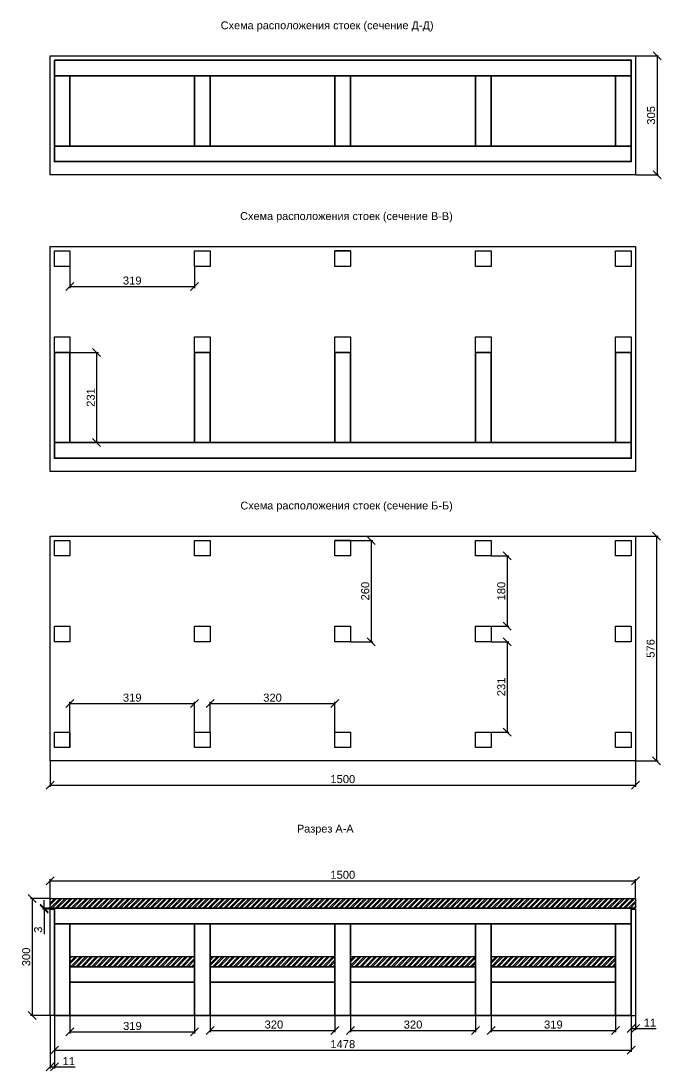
# Model space of a CAD drawing. Header units: millimetres. Extents: x 98348 to 106428, y 184127 to 187088.
# Drawn here: x 101298 to 102938, y 184127 to 186817 of the extents above; entities that cross this region are included whole.
import ezdxf

# ---------------------------------------------------------------- set-up
doc = ezdxf.new("R2010")
doc.units = ezdxf.units.MM
for name, color, linetype in [('Доска МПК 11х145х3000', 32, 'Continuous'), ('Заливка доски', 32, 'Continuous'), ('Размеры', 140, 'Continuous'), ('Ступень СМ305', 52, 'Continuous')]:
    doc.layers.add(name, color=color, linetype=linetype)
doc.layers.add('Профиль 40x40', color=7, linetype='Continuous', lineweight=35)
doc.styles.get("Standard").update_dxf_attribs({"font": 'arial.ttf'})
doc.dimstyles.new('Копия Аннотативный', dxfattribs={"dimscale": 0, "dimtxt": 20.5, "dimasz": 20.5, "dimexe": 4.25, "dimexo": 0.625, "dimgap": 4.625, "dimtad": 1, "dimtxsty": 'Standard', "dimblk": 'OBLIQUE', "dimcen": 20.5, "dimclrd": 4, "dimclrt": 4, "dimadec": 0, "dimazin": 0, "dimtfac": 1, "dimtmove": 0, "dimatfit": 3, "dimfxl": 1, "dimtfillclr": 4, "dimarcsym": 0})

# ---------------------------------------------------------------- blocks, each defined once
blk = doc.blocks.new('_Oblique')
at = {"color": 0, "linetype": 'ByBlock', "lineweight": -2}
blk.add_line((-0.5, -0.5), (0.5, 0.5), dxfattribs=at)
blk = doc.blocks.new('*D144')
at = {"layer": 'Defpoints', "color": 0, "transparency": 16777216}
for p in [(102872.9, 184614.3), (101372.9, 184569.1), (102872.9, 184569.1)]:
    blk.add_point(p, dxfattribs=at)
at = {"layer": 'Размеры', "color": 0, "lineweight": -2, "transparency": 16777216}
for p, q in [((101372.9, 184569.8), (101372.9, 184618.5)), ((102872.9, 184569.8), (102872.9, 184618.5))]:
    blk.add_line(p, q, dxfattribs=at)
at = {"layer": 'Размеры', "color": 4, "lineweight": -2, "transparency": 16777216}
blk.add_line((101372.9, 184614.3), (102872.9, 184614.3), dxfattribs=at)
at = {"layer": 'Размеры', "color": 4, "lineweight": -2, "transparency": 16777216, "xscale": 20.5, "yscale": 20.5, "zscale": 20.5, "rotation": 180}
blk.add_blockref('_Oblique', (101372.9, 184614.3), dxfattribs=at)
at = {"layer": 'Размеры', "color": 4, "lineweight": -2, "transparency": 16777216, "xscale": 20.5, "yscale": 20.5, "zscale": 20.5}
blk.add_blockref('_Oblique', (102872.9, 184614.3), dxfattribs=at)
at = {"layer": 'Размеры', "color": 4, "transparency": 16777216, "insert": (102122.9, 184629.4), "char_height": 20.5, "attachment_point": 5}
blk.add_mtext('1500', dxfattribs=at)
blk = doc.blocks.new('*D145')
at = {"layer": 'Defpoints', "color": 0, "transparency": 16777216}
for p in [(101372.9, 184569.1), (101327, 184269.1), (101372.9, 184269.1)]:
    blk.add_point(p, dxfattribs=at)
at = {"layer": 'Размеры', "color": 0, "lineweight": -2, "transparency": 16777216}
for p, q in [((101372.3, 184569.1), (101322.7, 184569.1)), ((101372.3, 184269.1), (101322.7, 184269.1))]:
    blk.add_line(p, q, dxfattribs=at)
at = {"layer": 'Размеры', "color": 4, "lineweight": -2, "transparency": 16777216}
blk.add_line((101327, 184569.1), (101327, 184269.1), dxfattribs=at)
at = {"layer": 'Размеры', "color": 4, "lineweight": -2, "transparency": 16777216, "xscale": 20.5, "yscale": 20.5, "zscale": 20.5}
for p, rotation in [((101327, 184569.1), 90), ((101327, 184269.1), 270)]:
    blk.add_blockref('_Oblique', p, dxfattribs=dict(at, rotation=rotation))
at = {"layer": 'Размеры', "color": 4, "transparency": 16777216, "insert": (101311.9, 184419.1), "char_height": 20.5, "attachment_point": 5, "rotation": 90}
blk.add_mtext('300', dxfattribs=at)
blk = doc.blocks.new('*D146')
at = {"layer": 'Defpoints', "color": 0, "transparency": 16777216}
for p in [(101372.9, 184269.1), (101383.9, 184269.1), (101383.9, 184137.2)]:
    blk.add_point(p, dxfattribs=at)
at = {"layer": 'Размеры', "color": 0, "lineweight": -2, "transparency": 16777216}
for p, q in [((101372.9, 184268.5), (101372.9, 184132.9)), ((101383.9, 184268.5), (101383.9, 184132.9))]:
    blk.add_line(p, q, dxfattribs=at)
at = {"layer": 'Размеры', "color": 4, "lineweight": -2, "transparency": 16777216}
for p, q in [((101372.9, 184137.2), (101383.9, 184137.2)), ((101383.9, 184137.2), (101437.1, 184137.2))]:
    blk.add_line(p, q, dxfattribs=at)
at = {"layer": 'Размеры', "color": 4, "lineweight": -2, "transparency": 16777216, "xscale": 20.5, "yscale": 20.5, "zscale": 20.5, "rotation": 180}
blk.add_blockref('_Oblique', (101372.9, 184137.2), dxfattribs=at)
at = {"layer": 'Размеры', "color": 4, "lineweight": -2, "transparency": 16777216, "xscale": 20.5, "yscale": 20.5, "zscale": 20.5}
blk.add_blockref('_Oblique', (101383.9, 184137.2), dxfattribs=at)
at = {"layer": 'Размеры', "color": 4, "transparency": 16777216, "insert": (101420.8, 184152.1), "char_height": 20.5, "attachment_point": 5}
blk.add_mtext('11', dxfattribs=at)
blk = doc.blocks.new('*D147')
at = {"layer": 'Defpoints', "color": 0, "transparency": 16777216}
for p in [(101357.6, 184541.1), (101372.9, 184544.1), (101372.9, 184541.1)]:
    blk.add_point(p, dxfattribs=at)
at = {"layer": 'Размеры', "color": 4, "lineweight": -2, "transparency": 16777216}
for p, q in [((101357.6, 184544.1), (101357.6, 184564.6)), ((101357.6, 184544.1), (101357.6, 184541.1)), ((101357.6, 184541.1), (101357.6, 184477.5))]:
    blk.add_line(p, q, dxfattribs=at)
at = {"layer": 'Размеры', "color": 0, "lineweight": -2, "transparency": 16777216}
for p, q in [((101372.3, 184544.1), (101353.4, 184544.1)), ((101372.3, 184541.1), (101353.4, 184541.1))]:
    blk.add_line(p, q, dxfattribs=at)
at = {"layer": 'Размеры', "color": 4, "lineweight": -2, "transparency": 16777216, "xscale": 20.5, "yscale": 20.5, "zscale": 20.5}
for p, rotation in [((101357.6, 184544.1), 270), ((101357.6, 184541.1), 90)]:
    blk.add_blockref('_Oblique', p, dxfattribs=dict(at, rotation=rotation))
at = {"layer": 'Размеры', "color": 4, "transparency": 16777216, "insert": (101342.5, 184488.8), "char_height": 20.5, "attachment_point": 5, "rotation": 90}
blk.add_mtext('3', dxfattribs=at)
blk = doc.blocks.new('*D148')
at = {"layer": 'Defpoints', "color": 0, "transparency": 16777216}
for p in [(102861.9, 184269.1), (102872.9, 184269.1), (102872.9, 184235.8)]:
    blk.add_point(p, dxfattribs=at)
at = {"layer": 'Размеры', "color": 0, "lineweight": -2, "transparency": 16777216}
for p, q in [((102861.9, 184268.5), (102861.9, 184231.5)), ((102872.9, 184268.5), (102872.9, 184231.5))]:
    blk.add_line(p, q, dxfattribs=at)
at = {"layer": 'Размеры', "color": 4, "lineweight": -2, "transparency": 16777216}
for p, q in [((102861.9, 184235.8), (102872.9, 184235.8)), ((102872.9, 184235.8), (102926.1, 184235.8))]:
    blk.add_line(p, q, dxfattribs=at)
at = {"layer": 'Размеры', "color": 4, "lineweight": -2, "transparency": 16777216, "xscale": 20.5, "yscale": 20.5, "zscale": 20.5, "rotation": 180}
blk.add_blockref('_Oblique', (102861.9, 184235.8), dxfattribs=at)
at = {"layer": 'Размеры', "color": 4, "lineweight": -2, "transparency": 16777216, "xscale": 20.5, "yscale": 20.5, "zscale": 20.5}
blk.add_blockref('_Oblique', (102872.9, 184235.8), dxfattribs=at)
at = {"layer": 'Размеры', "color": 4, "transparency": 16777216, "insert": (102909.8, 184250.7), "char_height": 20.5, "attachment_point": 5}
blk.add_mtext('11', dxfattribs=at)
blk = doc.blocks.new('*D149')
at = {"layer": 'Defpoints', "color": 0, "transparency": 16777216}
for p in [(101423.9, 184269.1), (101742.9, 184269.1), (101742.9, 184227)]:
    blk.add_point(p, dxfattribs=at)
at = {"layer": 'Размеры', "color": 0, "lineweight": -2, "transparency": 16777216}
for p, q in [((101423.9, 184268.5), (101423.9, 184222.7)), ((101742.9, 184268.5), (101742.9, 184222.7))]:
    blk.add_line(p, q, dxfattribs=at)
at = {"layer": 'Размеры', "color": 4, "lineweight": -2, "transparency": 16777216}
blk.add_line((101423.9, 184227), (101742.9, 184227), dxfattribs=at)
at = {"layer": 'Размеры', "color": 4, "lineweight": -2, "transparency": 16777216, "xscale": 20.5, "yscale": 20.5, "zscale": 20.5, "rotation": 180}
blk.add_blockref('_Oblique', (101423.9, 184227), dxfattribs=at)
at = {"layer": 'Размеры', "color": 4, "lineweight": -2, "transparency": 16777216, "xscale": 20.5, "yscale": 20.5, "zscale": 20.5}
blk.add_blockref('_Oblique', (101742.9, 184227), dxfattribs=at)
at = {"layer": 'Размеры', "color": 4, "transparency": 16777216, "insert": (101583.9, 184242.1), "char_height": 20.5, "attachment_point": 5}
blk.add_mtext('319', dxfattribs=at)
blk = doc.blocks.new('*D150')
at = {"layer": 'Defpoints', "color": 0, "transparency": 16777216}
for p in [(101782.9, 184269.1), (102102.9, 184269.1), (102102.9, 184230.7)]:
    blk.add_point(p, dxfattribs=at)
at = {"layer": 'Размеры', "color": 0, "lineweight": -2, "transparency": 16777216}
for p, q in [((101782.9, 184268.5), (101782.9, 184226.5)), ((102102.9, 184268.5), (102102.9, 184226.5))]:
    blk.add_line(p, q, dxfattribs=at)
at = {"layer": 'Размеры', "color": 4, "lineweight": -2, "transparency": 16777216}
blk.add_line((101782.9, 184230.7), (102102.9, 184230.7), dxfattribs=at)
at = {"layer": 'Размеры', "color": 4, "lineweight": -2, "transparency": 16777216, "xscale": 20.5, "yscale": 20.5, "zscale": 20.5, "rotation": 180}
blk.add_blockref('_Oblique', (101782.9, 184230.7), dxfattribs=at)
at = {"layer": 'Размеры', "color": 4, "lineweight": -2, "transparency": 16777216, "xscale": 20.5, "yscale": 20.5, "zscale": 20.5}
blk.add_blockref('_Oblique', (102102.9, 184230.7), dxfattribs=at)
at = {"layer": 'Размеры', "color": 4, "transparency": 16777216, "insert": (101946.4, 184245.8), "char_height": 20.5, "attachment_point": 5}
blk.add_mtext('320', dxfattribs=at)
blk = doc.blocks.new('*D151')
at = {"layer": 'Defpoints', "color": 0, "transparency": 16777216}
for p in [(102142.9, 184269.1), (102462.9, 184269.1), (102462.9, 184230.7)]:
    blk.add_point(p, dxfattribs=at)
at = {"layer": 'Размеры', "color": 0, "lineweight": -2, "transparency": 16777216}
for p, q in [((102142.9, 184268.5), (102142.9, 184226.5)), ((102462.9, 184268.5), (102462.9, 184226.5))]:
    blk.add_line(p, q, dxfattribs=at)
at = {"layer": 'Размеры', "color": 4, "lineweight": -2, "transparency": 16777216}
blk.add_line((102142.9, 184230.7), (102462.9, 184230.7), dxfattribs=at)
at = {"layer": 'Размеры', "color": 4, "lineweight": -2, "transparency": 16777216, "xscale": 20.5, "yscale": 20.5, "zscale": 20.5, "rotation": 180}
blk.add_blockref('_Oblique', (102142.9, 184230.7), dxfattribs=at)
at = {"layer": 'Размеры', "color": 4, "lineweight": -2, "transparency": 16777216, "xscale": 20.5, "yscale": 20.5, "zscale": 20.5}
blk.add_blockref('_Oblique', (102462.9, 184230.7), dxfattribs=at)
at = {"layer": 'Размеры', "color": 4, "transparency": 16777216, "insert": (102302.9, 184245.8), "char_height": 20.5, "attachment_point": 5}
blk.add_mtext('320', dxfattribs=at)
blk = doc.blocks.new('*D152')
at = {"layer": 'Defpoints', "color": 0, "transparency": 16777216}
for p in [(102502.9, 184269.1), (102821.9, 184269.1), (102821.9, 184230.7)]:
    blk.add_point(p, dxfattribs=at)
at = {"layer": 'Размеры', "color": 0, "lineweight": -2, "transparency": 16777216}
for p, q in [((102502.9, 184268.5), (102502.9, 184226.5)), ((102821.9, 184268.5), (102821.9, 184226.5))]:
    blk.add_line(p, q, dxfattribs=at)
at = {"layer": 'Размеры', "color": 4, "lineweight": -2, "transparency": 16777216}
blk.add_line((102502.9, 184230.7), (102821.9, 184230.7), dxfattribs=at)
at = {"layer": 'Размеры', "color": 4, "lineweight": -2, "transparency": 16777216, "xscale": 20.5, "yscale": 20.5, "zscale": 20.5, "rotation": 180}
blk.add_blockref('_Oblique', (102502.9, 184230.7), dxfattribs=at)
at = {"layer": 'Размеры', "color": 4, "lineweight": -2, "transparency": 16777216, "xscale": 20.5, "yscale": 20.5, "zscale": 20.5}
blk.add_blockref('_Oblique', (102821.9, 184230.7), dxfattribs=at)
at = {"layer": 'Размеры', "color": 4, "transparency": 16777216, "insert": (102662.4, 184245.8), "char_height": 20.5, "attachment_point": 5}
blk.add_mtext('319', dxfattribs=at)
blk = doc.blocks.new('*D159')
at = {"layer": 'Defpoints', "color": 0, "transparency": 16777216}
for p in [(102502.9, 185446.3), (102502.9, 185266.3), (102544.1, 185266.3)]:
    blk.add_point(p, dxfattribs=at)
at = {"layer": 'Размеры', "color": 0, "lineweight": -2, "transparency": 16777216}
for p, q in [((102503.5, 185446.3), (102548.4, 185446.3)), ((102503.5, 185266.3), (102548.4, 185266.3))]:
    blk.add_line(p, q, dxfattribs=at)
at = {"layer": 'Размеры', "color": 4, "lineweight": -2, "transparency": 16777216}
blk.add_line((102544.1, 185446.3), (102544.1, 185266.3), dxfattribs=at)
at = {"layer": 'Размеры', "color": 4, "lineweight": -2, "transparency": 16777216, "xscale": 20.5, "yscale": 20.5, "zscale": 20.5}
for p, rotation in [((102544.1, 185446.3), 90), ((102544.1, 185266.3), 270)]:
    blk.add_blockref('_Oblique', p, dxfattribs=dict(at, rotation=rotation))
at = {"layer": 'Размеры', "color": 4, "transparency": 16777216, "insert": (102529, 185356.3), "char_height": 20.5, "attachment_point": 5, "rotation": 90}
blk.add_mtext('180', dxfattribs=at)
blk = doc.blocks.new('*D160')
at = {"layer": 'Defpoints', "color": 0, "transparency": 16777216}
for p in [(102142.9, 185486.3), (102142.9, 185226.3), (102195.5, 185226.3)]:
    blk.add_point(p, dxfattribs=at)
at = {"layer": 'Размеры', "color": 0, "lineweight": -2, "transparency": 16777216}
for p, q in [((102143.5, 185486.3), (102199.7, 185486.3)), ((102143.5, 185226.3), (102199.7, 185226.3))]:
    blk.add_line(p, q, dxfattribs=at)
at = {"layer": 'Размеры', "color": 4, "lineweight": -2, "transparency": 16777216}
blk.add_line((102195.5, 185486.3), (102195.5, 185226.3), dxfattribs=at)
at = {"layer": 'Размеры', "color": 4, "lineweight": -2, "transparency": 16777216, "xscale": 20.5, "yscale": 20.5, "zscale": 20.5}
for p, rotation in [((102195.5, 185486.3), 90), ((102195.5, 185226.3), 270)]:
    blk.add_blockref('_Oblique', p, dxfattribs=dict(at, rotation=rotation))
at = {"layer": 'Размеры', "color": 4, "transparency": 16777216, "insert": (102180.4, 185356.3), "char_height": 20.5, "attachment_point": 5, "rotation": 90}
blk.add_mtext('260', dxfattribs=at)
blk = doc.blocks.new('*D161')
at = {"layer": 'Defpoints', "color": 0, "transparency": 16777216}
for p in [(102502.9, 185226.3), (102502.9, 184995.3), (102544.1, 184995.3)]:
    blk.add_point(p, dxfattribs=at)
at = {"layer": 'Размеры', "color": 0, "lineweight": -2, "transparency": 16777216}
for p, q in [((102503.5, 185226.3), (102548.4, 185226.3)), ((102503.5, 184995.3), (102548.4, 184995.3))]:
    blk.add_line(p, q, dxfattribs=at)
at = {"layer": 'Размеры', "color": 4, "lineweight": -2, "transparency": 16777216}
blk.add_line((102544.1, 185226.3), (102544.1, 184995.3), dxfattribs=at)
at = {"layer": 'Размеры', "color": 4, "lineweight": -2, "transparency": 16777216, "xscale": 20.5, "yscale": 20.5, "zscale": 20.5}
for p, rotation in [((102544.1, 185226.3), 90), ((102544.1, 184995.3), 270)]:
    blk.add_blockref('_Oblique', p, dxfattribs=dict(at, rotation=rotation))
at = {"layer": 'Размеры', "color": 4, "transparency": 16777216, "insert": (102529, 185110.8), "char_height": 20.5, "attachment_point": 5, "rotation": 90}
blk.add_mtext('231', dxfattribs=at)
blk = doc.blocks.new('*D162')
at = {"layer": 'Defpoints', "color": 0, "transparency": 16777216}
for p in [(101742.9, 185068.1), (101423.9, 184955.3), (101742.9, 184955.3)]:
    blk.add_point(p, dxfattribs=at)
at = {"layer": 'Размеры', "color": 0, "lineweight": -2, "transparency": 16777216}
for p, q in [((101423.9, 184956), (101423.9, 185072.4)), ((101742.9, 184956), (101742.9, 185072.4))]:
    blk.add_line(p, q, dxfattribs=at)
at = {"layer": 'Размеры', "color": 4, "lineweight": -2, "transparency": 16777216}
blk.add_line((101423.9, 185068.1), (101742.9, 185068.1), dxfattribs=at)
at = {"layer": 'Размеры', "color": 4, "lineweight": -2, "transparency": 16777216, "xscale": 20.5, "yscale": 20.5, "zscale": 20.5, "rotation": 180}
blk.add_blockref('_Oblique', (101423.9, 185068.1), dxfattribs=at)
at = {"layer": 'Размеры', "color": 4, "lineweight": -2, "transparency": 16777216, "xscale": 20.5, "yscale": 20.5, "zscale": 20.5}
blk.add_blockref('_Oblique', (101742.9, 185068.1), dxfattribs=at)
at = {"layer": 'Размеры', "color": 4, "transparency": 16777216, "insert": (101583.4, 185083.2), "char_height": 20.5, "attachment_point": 5}
blk.add_mtext('319', dxfattribs=at)
blk = doc.blocks.new('*D163')
at = {"layer": 'Defpoints', "color": 0, "transparency": 16777216}
for p in [(102102.9, 185068.1), (101782.9, 184995.3), (102102.9, 184995.3)]:
    blk.add_point(p, dxfattribs=at)
at = {"layer": 'Размеры', "color": 0, "lineweight": -2, "transparency": 16777216}
for p, q in [((101782.9, 184996), (101782.9, 185072.4)), ((102102.9, 184996), (102102.9, 185072.4))]:
    blk.add_line(p, q, dxfattribs=at)
at = {"layer": 'Размеры', "color": 4, "lineweight": -2, "transparency": 16777216}
blk.add_line((101782.9, 185068.1), (102102.9, 185068.1), dxfattribs=at)
at = {"layer": 'Размеры', "color": 4, "lineweight": -2, "transparency": 16777216, "xscale": 20.5, "yscale": 20.5, "zscale": 20.5, "rotation": 180}
blk.add_blockref('_Oblique', (101782.9, 185068.1), dxfattribs=at)
at = {"layer": 'Размеры', "color": 4, "lineweight": -2, "transparency": 16777216, "xscale": 20.5, "yscale": 20.5, "zscale": 20.5}
blk.add_blockref('_Oblique', (102102.9, 185068.1), dxfattribs=at)
at = {"layer": 'Размеры', "color": 4, "transparency": 16777216, "insert": (101942.9, 185083.2), "char_height": 20.5, "attachment_point": 5}
blk.add_mtext('320', dxfattribs=at)
blk = doc.blocks.new('*D171')
at = {"layer": 'Defpoints', "color": 0, "transparency": 16777216}
for p in [(101383.9, 184269.1), (102861.9, 184269.1), (102861.9, 184180.5)]:
    blk.add_point(p, dxfattribs=at)
at = {"layer": 'Ступень СМ305', "color": 0, "lineweight": -2, "transparency": 16777216}
for p, q in [((101383.9, 184268.5), (101383.9, 184176.2)), ((102861.9, 184268.5), (102861.9, 184176.2))]:
    blk.add_line(p, q, dxfattribs=at)
at = {"layer": 'Ступень СМ305', "color": 4, "lineweight": -2, "transparency": 16777216}
blk.add_line((101383.9, 184180.5), (102861.9, 184180.5), dxfattribs=at)
at = {"layer": 'Ступень СМ305', "color": 4, "lineweight": -2, "transparency": 16777216, "xscale": 20.5, "yscale": 20.5, "zscale": 20.5, "rotation": 180}
blk.add_blockref('_Oblique', (101383.9, 184180.5), dxfattribs=at)
at = {"layer": 'Ступень СМ305', "color": 4, "lineweight": -2, "transparency": 16777216, "xscale": 20.5, "yscale": 20.5, "zscale": 20.5}
blk.add_blockref('_Oblique', (102861.9, 184180.5), dxfattribs=at)
at = {"layer": 'Ступень СМ305', "color": 4, "transparency": 16777216, "insert": (102122.9, 184195.6), "char_height": 20.5, "attachment_point": 5}
blk.add_mtext('1478', dxfattribs=at)
blk = doc.blocks.new('*D185')
at = {"layer": 'Defpoints', "color": 0, "transparency": 16777216}
for p in [(102872.9, 185497.3), (102872.9, 184921.3), (102926.8, 184921.3)]:
    blk.add_point(p, dxfattribs=at)
at = {"layer": 'Размеры', "color": 0, "lineweight": -2, "transparency": 16777216}
for p, q in [((102873.5, 185497.3), (102931.1, 185497.3)), ((102873.5, 184921.3), (102931.1, 184921.3))]:
    blk.add_line(p, q, dxfattribs=at)
at = {"layer": 'Размеры', "color": 4, "lineweight": -2, "transparency": 16777216}
blk.add_line((102926.8, 185497.3), (102926.8, 184921.3), dxfattribs=at)
at = {"layer": 'Размеры', "color": 4, "lineweight": -2, "transparency": 16777216, "xscale": 20.5, "yscale": 20.5, "zscale": 20.5}
for p, rotation in [((102926.8, 185497.3), 90), ((102926.8, 184921.3), 270)]:
    blk.add_blockref('_Oblique', p, dxfattribs=dict(at, rotation=rotation))
at = {"layer": 'Размеры', "color": 4, "transparency": 16777216, "insert": (102911.7, 185209.3), "char_height": 20.5, "attachment_point": 5, "rotation": 90}
blk.add_mtext('576', dxfattribs=at)
blk = doc.blocks.new('*D186')
at = {"layer": 'Defpoints', "color": 0, "transparency": 16777216}
for p in [(101372.9, 184921.3), (102872.9, 184921.3), (102872.9, 184859.5)]:
    blk.add_point(p, dxfattribs=at)
at = {"layer": 'Размеры', "color": 0, "lineweight": -2, "transparency": 16777216}
for p, q in [((101372.9, 184920.7), (101372.9, 184855.2)), ((102872.9, 184920.7), (102872.9, 184855.2))]:
    blk.add_line(p, q, dxfattribs=at)
at = {"layer": 'Размеры', "color": 4, "lineweight": -2, "transparency": 16777216}
blk.add_line((101372.9, 184859.5), (102872.9, 184859.5), dxfattribs=at)
at = {"layer": 'Размеры', "color": 4, "lineweight": -2, "transparency": 16777216, "xscale": 20.5, "yscale": 20.5, "zscale": 20.5, "rotation": 180}
blk.add_blockref('_Oblique', (101372.9, 184859.5), dxfattribs=at)
at = {"layer": 'Размеры', "color": 4, "lineweight": -2, "transparency": 16777216, "xscale": 20.5, "yscale": 20.5, "zscale": 20.5}
blk.add_blockref('_Oblique', (102872.9, 184859.5), dxfattribs=at)
at = {"layer": 'Размеры', "color": 4, "transparency": 16777216, "insert": (102122.9, 184874.6), "char_height": 20.5, "attachment_point": 5}
blk.add_mtext('1500', dxfattribs=at)
blk = doc.blocks.new('*D187')
at = {"layer": 'Defpoints', "color": 0, "transparency": 16777216}
for p in [(102872.9, 186727.6), (102872.9, 186422.6), (102927.9, 186422.6)]:
    blk.add_point(p, dxfattribs=at)
at = {"layer": 'Размеры', "color": 0, "lineweight": -2, "transparency": 16777216}
for p, q in [((102873.5, 186727.6), (102932.1, 186727.6)), ((102873.5, 186422.6), (102932.1, 186422.6))]:
    blk.add_line(p, q, dxfattribs=at)
at = {"layer": 'Размеры', "color": 4, "lineweight": -2, "transparency": 16777216}
blk.add_line((102927.9, 186727.6), (102927.9, 186422.6), dxfattribs=at)
at = {"layer": 'Размеры', "color": 4, "lineweight": -2, "transparency": 16777216, "xscale": 20.5, "yscale": 20.5, "zscale": 20.5}
for p, rotation in [((102927.9, 186727.6), 90), ((102927.9, 186422.6), 270)]:
    blk.add_blockref('_Oblique', p, dxfattribs=dict(at, rotation=rotation))
at = {"layer": 'Размеры', "color": 4, "transparency": 16777216, "insert": (102912.8, 186575.1), "char_height": 20.5, "attachment_point": 5, "rotation": 90}
blk.add_mtext('305', dxfattribs=at)
blk = doc.blocks.new('*D202')
at = {"layer": 'Defpoints', "color": 0, "transparency": 16777216}
for p in [(101423.9, 185967.9), (101423.9, 185736.9), (101492.3, 185736.9)]:
    blk.add_point(p, dxfattribs=at)
at = {"layer": 'Размеры', "color": 0, "lineweight": -2, "transparency": 16777216}
for p, q in [((101424.5, 185967.9), (101496.6, 185967.9)), ((101424.5, 185736.9), (101496.6, 185736.9))]:
    blk.add_line(p, q, dxfattribs=at)
at = {"layer": 'Размеры', "color": 4, "lineweight": -2, "transparency": 16777216}
blk.add_line((101492.3, 185967.9), (101492.3, 185736.9), dxfattribs=at)
at = {"layer": 'Размеры', "color": 4, "lineweight": -2, "transparency": 16777216, "xscale": 20.5, "yscale": 20.5, "zscale": 20.5}
for p, rotation in [((101492.3, 185967.9), 90), ((101492.3, 185736.9), 270)]:
    blk.add_blockref('_Oblique', p, dxfattribs=dict(at, rotation=rotation))
at = {"layer": 'Размеры', "color": 4, "transparency": 16777216, "insert": (101477.2, 185852.4), "char_height": 20.5, "attachment_point": 5, "rotation": 90}
blk.add_mtext('231', dxfattribs=at)
blk = doc.blocks.new('*D203')
at = {"layer": 'Defpoints', "color": 0, "transparency": 16777216}
for p in [(101423.9, 186187.9), (101742.9, 186187.9), (101742.9, 186136.7)]:
    blk.add_point(p, dxfattribs=at)
at = {"layer": 'Размеры', "color": 0, "lineweight": -2, "transparency": 16777216}
for p, q in [((101423.9, 186187.2), (101423.9, 186132.4)), ((101742.9, 186187.2), (101742.9, 186132.4))]:
    blk.add_line(p, q, dxfattribs=at)
at = {"layer": 'Размеры', "color": 4, "lineweight": -2, "transparency": 16777216}
blk.add_line((101423.9, 186136.7), (101742.9, 186136.7), dxfattribs=at)
at = {"layer": 'Размеры', "color": 4, "lineweight": -2, "transparency": 16777216, "xscale": 20.5, "yscale": 20.5, "zscale": 20.5, "rotation": 180}
blk.add_blockref('_Oblique', (101423.9, 186136.7), dxfattribs=at)
at = {"layer": 'Размеры', "color": 4, "lineweight": -2, "transparency": 16777216, "xscale": 20.5, "yscale": 20.5, "zscale": 20.5}
blk.add_blockref('_Oblique', (101742.9, 186136.7), dxfattribs=at)
at = {"layer": 'Размеры', "color": 4, "transparency": 16777216, "insert": (101583.4, 186151.8), "char_height": 20.5, "attachment_point": 5}
blk.add_mtext('319', dxfattribs=at)

msp = doc.modelspace()

# ---------------------------------------------------------------- hatches: boundary and pattern name
at = {"layer": 'Ступень СМ305'}
h = msp.add_hatch(dxfattribs=at)
h.set_pattern_fill('ANSI32', color=256, angle=180)
h.paths.add_polyline_path([(102872.907, 184569.141), (101372.907, 184569.141), (101372.907, 184544.141), (101383.907, 184544.141), (102861.907, 184544.141), (102872.907, 184544.141)])
h.paths.add_polyline_path([(102462.907, 184419.14), (102142.907, 184419.14), (102142.907, 184394.14), (102462.907, 184394.14)])
h.paths.add_polyline_path([(102821.907, 184419.14), (102502.907, 184419.14), (102502.907, 184394.14), (102821.907, 184394.14)])
h.paths.add_polyline_path([(102102.907, 184419.14), (101782.907, 184419.14), (101782.907, 184394.14), (102102.907, 184394.14)])
h.paths.add_polyline_path([(101742.907, 184419.14), (101423.907, 184419.14), (101423.907, 184394.14), (101742.907, 184394.14)])

# ---------------------------------------------------------------- linework, layer by layer
at = {"lineweight": 30}
for points in [[(101423.907, 185696.867), (101383.907, 185696.867), (101383.907, 185736.867), (101423.907, 185736.867)], [(101742.907, 185736.867), (101782.907, 185736.867)], [(102102.907, 185736.867), (102142.907, 185736.867)], [(102462.907, 185736.867), (102502.907, 185736.867)], [(102821.907, 185736.867), (102861.907, 185736.867), (102861.907, 185696.867), (102821.907, 185696.867)], [(101782.907, 185696.867), (101742.907, 185696.867)], [(102142.907, 185696.867), (102102.907, 185696.867)], [(102502.907, 185696.867), (102462.907, 185696.867)]]:
    msp.add_lwpolyline(points, dxfattribs=at)
for points in [[(101383.907, 185486.345), (101423.907, 185486.345), (101423.907, 185446.345), (101383.907, 185446.345)], [(101742.907, 185486.345), (101782.907, 185486.345), (101782.907, 185446.345), (101742.907, 185446.345)], [(102102.907, 185486.345), (102142.907, 185486.345), (102142.907, 185446.345), (102102.907, 185446.345)], [(102462.907, 185486.345), (102502.907, 185486.345), (102502.907, 185446.345), (102462.907, 185446.345)], [(102821.907, 185486.345), (102861.907, 185486.345), (102861.907, 185446.345), (102821.907, 185446.345)], [(101383.907, 185266.345), (101423.907, 185266.345), (101423.907, 185226.345), (101383.907, 185226.345)], [(101742.907, 185266.345), (101782.907, 185266.345), (101782.907, 185226.345), (101742.907, 185226.345)], [(102102.907, 185266.345), (102142.907, 185266.345), (102142.907, 185226.345), (102102.907, 185226.345)], [(102462.907, 185266.345), (102502.907, 185266.345), (102502.907, 185226.345), (102462.907, 185226.345)], [(102821.907, 185266.345), (102861.907, 185266.345), (102861.907, 185226.345), (102821.907, 185226.345)], [(101383.907, 184995.345), (101423.907, 184995.345), (101423.907, 184955.345), (101383.907, 184955.345)], [(101742.907, 184995.345), (101782.907, 184995.345), (101782.907, 184955.345), (101742.907, 184955.345)], [(102102.907, 184995.345), (102142.907, 184995.345), (102142.907, 184955.345), (102102.907, 184955.345)], [(102462.907, 184995.345), (102502.907, 184995.345), (102502.907, 184955.345), (102462.907, 184955.345)], [(102821.907, 184995.345), (102861.907, 184995.345), (102861.907, 184955.345), (102821.907, 184955.345)]]:
    msp.add_lwpolyline(points, close=True, dxfattribs=at)
at = {"layer": 'Доска МПК 11х145х3000'}
for p, q in [((101372.907, 184269.141), (101372.907, 184541.141)), ((101372.907, 184541.141), (101383.907, 184541.141)), ((102861.907, 184544.141), (102861.907, 184541.141)), ((102861.907, 184541.141), (102872.907, 184541.141)), ((102872.907, 184541.141), (102872.907, 184269.141))]:
    msp.add_line(p, q, dxfattribs=at)
at = {"layer": 'Заливка доски'}
for p, q in [((101383.907, 184269.141), (101372.907, 184269.141)), ((102861.907, 184269.141), (102872.907, 184269.141))]:
    msp.add_line(p, q, dxfattribs=at)
at = {"layer": 'Профиль 40x40'}
for p, q in [((101383.907, 184544.141), (102861.907, 184544.141)), ((102861.907, 184544.141), (102861.907, 184269.141)), ((101383.907, 184504.141), (102861.907, 184504.141)), ((101742.907, 184394.14), (101423.907, 184394.14)), ((102102.907, 184394.14), (101782.907, 184394.14)), ((102462.907, 184394.14), (102142.907, 184394.14)), ((102821.907, 184394.14), (102502.907, 184394.14)), ((101742.907, 184354.14), (101423.907, 184354.14)), ((102102.907, 184354.14), (101782.907, 184354.14)), ((102462.907, 184354.14), (102142.907, 184354.14)), ((102821.907, 184354.14), (102502.907, 184354.14)), ((101383.907, 184269.141), (102861.907, 184269.141))]:
    msp.add_line(p, q, dxfattribs=at)
for points in [[(101383.907, 186716.583), (102861.907, 186716.583), (102861.907, 186676.583), (101383.907, 186676.583)], [(101383.907, 186676.583), (101423.907, 186676.583), (101423.907, 186496.583), (101383.907, 186496.583)], [(101742.907, 186676.583), (101782.907, 186676.583), (101782.907, 186496.583), (101742.907, 186496.583)], [(102102.907, 186676.583), (102142.907, 186676.583), (102142.907, 186496.583), (102102.907, 186496.583)], [(102462.907, 186676.583), (102502.907, 186676.583), (102502.907, 186496.583), (102462.907, 186496.583)], [(102821.907, 186676.583), (102861.907, 186676.583), (102861.907, 186496.583), (102821.907, 186496.583)], [(101383.907, 186496.583), (102861.907, 186496.583), (102861.907, 186456.583), (101383.907, 186456.583)], [(101383.907, 185967.867), (101423.907, 185967.867), (101423.907, 185736.867), (101383.907, 185736.867)], [(101742.907, 185967.867), (101782.907, 185967.867), (101782.907, 185736.867), (101742.907, 185736.867)], [(102102.907, 185967.867), (102142.907, 185967.867), (102142.907, 185736.867), (102102.907, 185736.867)], [(102462.907, 185967.867), (102502.907, 185967.867), (102502.907, 185736.867), (102462.907, 185736.867)], [(102821.907, 185967.867), (102861.907, 185967.867), (102861.907, 185736.867), (102821.907, 185736.867)], [(101383.907, 185736.867), (102861.907, 185736.867), (102861.907, 185696.867), (101383.907, 185696.867)]]:
    msp.add_lwpolyline(points, close=True, dxfattribs=at)
at = {"layer": 'Профиль 40x40', "lineweight": 30}
for points in [[(101383.907, 186227.867), (101423.907, 186227.867), (101423.907, 186187.867), (101383.907, 186187.867)], [(101742.907, 186227.867), (101782.907, 186227.867), (101782.907, 186187.867), (101742.907, 186187.867)], [(102102.907, 186227.867), (102142.907, 186227.867), (102142.907, 186187.867), (102102.907, 186187.867)], [(102462.907, 186227.867), (102502.907, 186227.867), (102502.907, 186187.867), (102462.907, 186187.867)], [(102821.907, 186227.867), (102861.907, 186227.867), (102861.907, 186187.867), (102821.907, 186187.867)], [(101383.907, 186007.867), (101423.907, 186007.867), (101423.907, 185967.867), (101383.907, 185967.867)], [(101742.907, 186007.867), (101782.907, 186007.867), (101782.907, 185967.867), (101742.907, 185967.867)], [(102102.907, 186007.867), (102142.907, 186007.867), (102142.907, 185967.867), (102102.907, 185967.867)], [(102462.907, 186007.867), (102502.907, 186007.867), (102502.907, 185967.867), (102462.907, 185967.867)], [(102821.907, 186007.867), (102861.907, 186007.867), (102861.907, 185967.867), (102821.907, 185967.867)]]:
    msp.add_lwpolyline(points, close=True, dxfattribs=at)
at = {"layer": 'Профиль 40x40'}
for points in [[(102102.907, 186227.867), (102142.907, 186227.867)], [(102102.907, 185486.345), (102142.907, 185486.345)], [(101383.907, 184269.141), (101383.907, 184544.141), (102861.907, 184544.141), (102861.907, 184269.141)], [(101727.907, 184544.141), (101767.907, 184544.141)], [(102102.907, 184544.141), (102142.907, 184544.141)], [(102477.907, 184544.141), (102517.907, 184544.141)], [(101423.907, 184504.141), (101423.907, 184269.141)], [(101742.907, 184269.141), (101742.907, 184504.141)], [(101782.907, 184504.141), (101782.907, 184269.141)], [(102102.907, 184269.141), (102102.907, 184504.141)], [(102142.907, 184504.141), (102142.907, 184269.141)], [(102462.907, 184269.141), (102462.907, 184504.141)], [(102502.907, 184504.141), (102502.907, 184269.141)], [(102821.907, 184269.141), (102821.907, 184504.141)]]:
    msp.add_lwpolyline(points, dxfattribs=at)
at = {"layer": 'Размеры'}
msp.add_line((102502.907, 184504.141), (102182.907, 184504.141), dxfattribs=at)
for points in [[(101372.907, 186727.583), (102872.907, 186727.583), (102872.907, 186422.583), (101372.907, 186422.583)], [(101372.907, 186238.867), (102872.907, 186238.867), (102872.907, 185662.867), (101372.907, 185662.867)], [(101372.907, 185497.345), (102872.907, 185497.345), (102872.907, 184921.345), (101372.907, 184921.345)]]:
    msp.add_lwpolyline(points, close=True, dxfattribs=at)
at = {"layer": 'Ступень СМ305'}
for p, q in [((101372.907, 184544.141), (101372.907, 184569.141)), ((101372.907, 184569.141), (102872.907, 184569.141)), ((102872.907, 184569.141), (102872.907, 184544.141)), ((101372.907, 184544.141), (101383.907, 184544.141)), ((102872.907, 184544.141), (102861.907, 184544.141)), ((101742.907, 184419.14), (101423.907, 184419.14)), ((102102.907, 184419.14), (101782.907, 184419.14)), ((102462.907, 184419.14), (102142.907, 184419.14)), ((102821.907, 184419.14), (102502.907, 184419.14))]:
    msp.add_line(p, q, dxfattribs=at)

# ---------------------------------------------------------------- texts
at = {"layer": 'Размеры', "color": 2, "char_height": 20, "attachment_point": 3}
for s, insert in [('Схема расположения стоек (сечение Д-Д)', (102355.492, 186815.762)), ('Схема расположения стоек (сечение В-В)', (102404.694, 186327.047)), ('Схема расположения стоек (сечение Б-Б)', (102404.694, 185585.524)), ('Разрез А-А', (102150.615, 184757.707))]:
    msp.add_mtext(s, dxfattribs=dict(at, insert=insert))

# ---------------------------------------------------------------- dimensions: what is measured, and where the dimension line sits
at = {"layer": 'Размеры'}
for base, p1, p2, picture, middle in [((102927.895, 186422.583), (102872.907, 186727.583), (102872.907, 186422.583), '*D187', (102912.796, 186575.083)), ((102926.839, 184921.345), (102872.907, 185497.345), (102872.907, 184921.345), '*D185', (102911.747, 185209.345)), ((102195.475, 185226.345), (102142.907, 185486.345), (102142.907, 185226.345), '*D160', (102180.383, 185356.345)), ((102544.109, 185266.345), (102502.907, 185446.345), (102502.907, 185266.345), '*D159', (102529.017, 185356.345)), ((102544.109, 184995.345), (102502.907, 185226.345), (102502.907, 184995.345), '*D161', (102529.01, 185110.845)), ((101326.999, 184269.141), (101372.907, 184569.141), (101372.907, 184269.141), '*D145', (101311.9, 184419.141)), ((101357.607, 184541.141), (101372.907, 184544.141), (101372.907, 184541.141), '*D147', (101342.508, 184488.804))]:
    dim = msp.add_linear_dim(base=base, p1=p1, p2=p2, angle=90, dimstyle='Копия Аннотативный', dxfattribs=at)
    dim.commit()
    dim.dimension.update_dxf_attribs({"geometry": picture, "text_midpoint": middle})
for base, p1, p2, picture, middle in [((101742.907, 186136.689), (101423.907, 186187.867), (101742.907, 186187.867), '*D203', (101583.407, 186151.788)), ((101742.907, 185068.119), (101423.907, 184955.345), (101742.907, 184955.345), '*D162', (101583.407, 185083.218)), ((102102.907, 185068.119), (101782.907, 184995.345), (102102.907, 184995.345), '*D163', (101942.907, 185083.218)), ((102872.907, 184859.467), (101372.907, 184921.345), (102872.907, 184921.345), '*D186', (102122.907, 184874.559)), ((102872.907, 184614.29), (101372.907, 184569.141), (102872.907, 184569.141), '*D144', (102122.907, 184629.382)), ((102462.907, 184230.722), (102142.907, 184269.141), (102462.907, 184269.141), '*D151', (102302.907, 184245.821)), ((102821.907, 184230.722), (102502.907, 184269.141), (102821.907, 184269.141), '*D152', (102662.407, 184245.821)), ((102872.907, 184235.755), (102861.907, 184269.141), (102872.907, 184269.141), '*D148', (102909.772, 184250.672))]:
    dim = msp.add_linear_dim(base=base, p1=p1, p2=p2, dimstyle='Копия Аннотативный', dxfattribs=at)
    dim.commit()
    dim.dimension.update_dxf_attribs({"geometry": picture, "text_midpoint": middle})
dim = msp.add_linear_dim(base=(101492.343, 185736.867), p1=(101423.907, 185967.867), p2=(101423.907, 185736.867), angle=90, dimstyle='Копия Аннотативный', dxfattribs=at)
dim.commit()
dim.dimension.update_dxf_attribs({"geometry": '*D202', "text_midpoint": (101492.343, 185852.367), "dimtype": 160})
for base, p1, p2, picture, middle in [((101383.907, 184137.15), (101372.907, 184269.141), (101383.907, 184269.141), '*D146', (101420.772, 184137.15)), ((101742.907, 184226.972), (101423.907, 184269.141), (101742.907, 184269.141), '*D149', (101583.852, 184226.972)), ((102102.907, 184230.722), (101782.907, 184269.141), (102102.907, 184269.141), '*D150', (101946.372, 184230.722))]:
    dim = msp.add_linear_dim(base=base, p1=p1, p2=p2, dimstyle='Копия Аннотативный', dxfattribs=at)
    dim.commit()
    dim.dimension.update_dxf_attribs({"geometry": picture, "text_midpoint": middle, "dimtype": 160})
at = {"layer": 'Ступень СМ305'}
dim = msp.add_linear_dim(base=(102861.907, 184180.496), p1=(101383.907, 184269.141), p2=(102861.907, 184269.141), dimstyle='Копия Аннотативный', dxfattribs=at)
dim.commit()
dim.dimension.update_dxf_attribs({"geometry": '*D171', "text_midpoint": (102122.907, 184195.587)})

doc.saveas('drawing.dxf')
